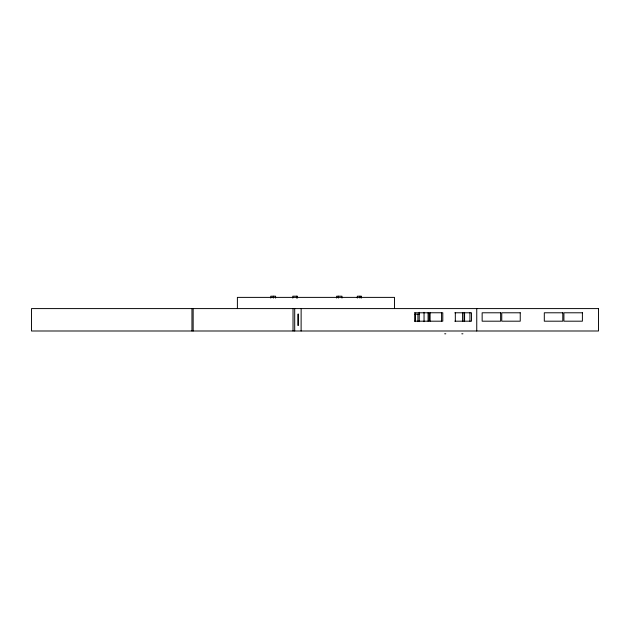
<?xml version="1.0" encoding="UTF-8"?>
<svg xmlns="http://www.w3.org/2000/svg" width="630" height="630" viewBox="0 0 630 630"><rect width="100%" height="100%" fill="white"/><g stroke="black" fill="none" stroke-linecap="round" stroke-linejoin="round"><path stroke-width="0.94" d="M414.768 312.787L429.14 312.787L429.14 321.19L414.768 321.19M429.857 312.764L442.788 312.764L442.788 321.19L429.857 321.19M454.828 312.787L471.492 312.787L471.492 321.19L454.828 321.19M415.036 314.189L419.226 314.189M444.678 333.798L445.804 333.798M461.806 333.798L462.924 333.798M476.752 308.59L476.752 330.994M469.941 312.787L469.941 321.19M464.586 312.787L464.586 321.19M464.042 312.787L464.042 321.19M462.577 312.787L462.577 321.19M455.325 312.787L455.325 321.19M441.567 312.764L441.567 321.19M430.101 312.764L430.101 321.19M428.077 312.787L428.077 321.19M424.045 312.322L424.045 321.654M419.226 312.322L419.226 321.654M417.918 314.189L417.918 321.654M415.288 314.189L415.288 321.654M414.879 312.787L414.879 321.19M394.49 308.59L394.49 297.384L237.392 297.384L237.392 308.59M361.486 298.077L361.486 296.202L357.312 296.202L357.312 298.077M359.943 296.202L359.943 298.077M341.98 298.077L341.98 296.202L336.656 296.202L336.656 298.077M338.373 296.202L338.373 298.077M301.14 308.59L301.116 330.994M297.454 298.077L297.454 296.202L292.808 296.202L292.808 298.077M296.51 296.202L296.51 298.077M294.706 308.59L294.706 330.994M293.021 308.59L293.021 330.994M275.586 298.077L275.586 296.202L270.774 296.202L270.774 298.077M273.365 296.202L273.365 298.077M193.15 308.59L193.15 330.994M191.953 308.59L191.953 330.994M598.5 308.59L31.5 308.59L31.5 330.994L598.5 330.994L598.5 308.59M500.637 312.787L482.147 312.787L482.147 321.19L500.637 321.19L500.637 312.787M520.238 312.787L501.756 312.787L501.756 321.19L520.238 321.19L520.238 312.787M562.787 312.787L544.304 312.787L544.304 321.19L562.787 321.19L562.787 312.787M582.396 312.787L563.913 312.787L563.913 321.19L582.396 321.19L582.396 312.787M298.439 314.189L297.84 314.189L297.84 325.395L298.439 325.395L298.439 314.189"/></g></svg>
